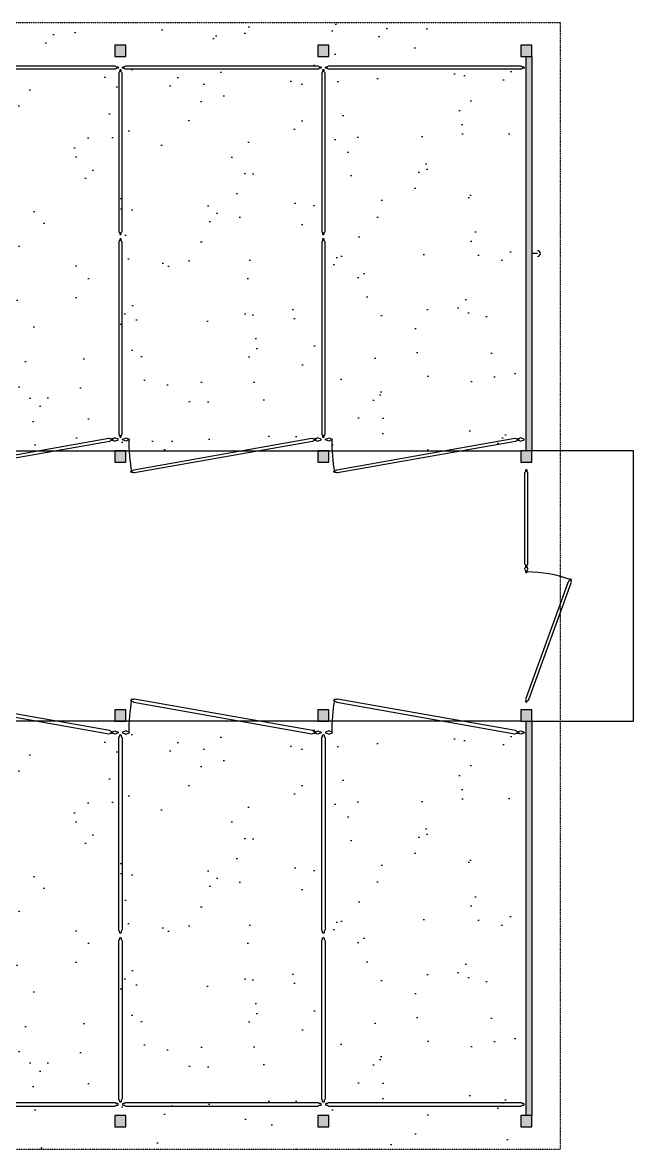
# Model space of a CAD drawing. Header units: inches. Extents: x -625442 to 34963, y -27993 to 66986.
# Drawn here: x -327989 to -327556, y 34783 to 35583 of the extents above; entities that cross this region are included whole.
import ezdxf

# ---------------------------------------------------------------- set-up
doc = ezdxf.new("R2010")
doc.units = ezdxf.units.IN
doc.header["$LTSCALE"] = 0.5
doc.header["$MEASUREMENT"] = 0
doc.linetypes.add('HIDDEN', pattern=[0.375, 0.25, -0.125])
for name, color, linetype in [('A-ANNO-SYMB', 254, 'Continuous'), ('A-BLDG-ELEV-HIDN', 252, 'HIDDEN'), ('A-ELEV-PATT-SH30', 201, 'Continuous'), ('A-FLOR-BELO-LGHT', 143, 'Continuous'), ('A-WALL-OTLN', 90, 'Continuous'), ('P-FURNITURE', 201, 'Continuous')]:
    doc.layers.add(name, color=color, linetype=linetype)

msp = doc.modelspace()

# ---------------------------------------------------------------- hatches: boundary and pattern name
at = {"layer": 'A-ANNO-SYMB', "ltscale": 0.5}
h = msp.add_hatch(dxfattribs=at)
h.set_pattern_fill('ANSI31', color=256)
h.set_pattern_definition([(45, (-370512.90022, -16205.5009), (-0.08838834765, 0.08838834765), [])])
h.paths.add_polyline_path([(-328923.57434, 34806.67864), (-328931.57434, 34806.67864), (-328931.57434, 34798.67864), (-328923.57434, 34798.67864)])
h.paths.add_polyline_path([(-328927.57434, 35086.67864), (-328931.57434, 35086.67864), (-328931.57434, 34806.67864), (-328927.57434, 34806.67864)])
h.paths.add_polyline_path([(-328779.57434, 34806.67864), (-328787.57434, 34806.67864), (-328787.57434, 34798.67864), (-328779.57434, 34798.67864)])
h.paths.add_polyline_path([(-328923.57434, 35094.67864), (-328931.57434, 35094.67864), (-328931.57434, 35086.67864), (-328927.57434, 35086.67864), (-328923.57434, 35086.67864)])
h.paths.add_polyline_path([(-328779.57434, 35094.67864), (-328787.57434, 35094.67864), (-328787.57434, 35086.67864), (-328779.57434, 35086.67864)])
h.paths.add_polyline_path([(-328635.57434, 35094.67864), (-328643.57434, 35094.67864), (-328643.57434, 35086.67864), (-328635.57434, 35086.67864)])
h.paths.add_polyline_path([(-328635.57434, 34806.67864), (-328643.57434, 34806.67864), (-328643.57434, 34798.67864), (-328635.57434, 34798.67864)])
h.paths.add_polyline_path([(-328491.57434, 34806.67864), (-328499.57434, 34806.67864), (-328499.57434, 34798.67864), (-328491.57434, 34798.67864)])
h.paths.add_polyline_path([(-328491.57434, 35094.67864), (-328499.57434, 35094.67864), (-328499.57434, 35086.67864), (-328491.57434, 35086.67864)])
h.paths.add_polyline_path([(-328347.57434, 35094.67864), (-328355.57434, 35094.67864), (-328355.57434, 35086.67864), (-328347.57434, 35086.67864)])
h.paths.add_polyline_path([(-328347.57434, 34806.67864), (-328355.57434, 34806.67864), (-328355.57434, 34798.67864), (-328347.57434, 34798.67864)])
h.paths.add_polyline_path([(-328203.57434, 34806.67864), (-328211.57434, 34806.67864), (-328211.57434, 34798.67864), (-328203.57434, 34798.67864)])
h.paths.add_polyline_path([(-328203.57434, 35094.67864), (-328211.57434, 35094.67864), (-328211.57434, 35086.67864), (-328203.57434, 35086.67864)])
h.paths.add_polyline_path([(-328059.57434, 35094.67864), (-328067.57434, 35094.67864), (-328067.57434, 35086.67864), (-328059.57434, 35086.67864)])
h.paths.add_polyline_path([(-328059.57434, 34806.67864), (-328067.57434, 34806.67864), (-328067.57434, 34798.67864), (-328059.57434, 34798.67864)])
h.paths.add_polyline_path([(-327915.57434, 34806.67864), (-327923.57434, 34806.67864), (-327923.57434, 34798.67864), (-327915.57434, 34798.67864)])
h.paths.add_polyline_path([(-327915.57434, 35094.67864), (-327923.57434, 35094.67864), (-327923.57434, 35086.67864), (-327915.57434, 35086.67864)])
h.paths.add_polyline_path([(-327771.57434, 35094.67864), (-327779.57434, 35094.67864), (-327779.57434, 35086.67864), (-327771.57434, 35086.67864)])
h.paths.add_polyline_path([(-327771.57434, 34806.67864), (-327779.57434, 34806.67864), (-327779.57434, 34798.67864), (-327771.57434, 34798.67864)])
h.paths.add_polyline_path([(-327627.57434, 34806.67864), (-327631.57434, 34806.67864), (-327635.57434, 34806.67864), (-327635.57434, 34798.67864), (-327627.57434, 34798.67864)])
h.paths.add_polyline_path([(-327627.57434, 35086.67864), (-327631.57434, 35086.67864), (-327631.57434, 34806.67864), (-327627.57434, 34806.67864)])
h.paths.add_polyline_path([(-327627.57434, 35094.67864), (-327635.57434, 35094.67864), (-327635.57434, 35086.67864), (-327627.57434, 35086.67864)])
h.paths.add_polyline_path([(-327627.57434, 35278.67864), (-327631.57434, 35278.67864), (-327635.57434, 35278.67864), (-327635.57434, 35270.67864), (-327627.57434, 35270.67864)])
h.paths.add_polyline_path([(-327627.57434, 35558.67864), (-327631.57434, 35558.67864), (-327631.57434, 35278.67864), (-327627.57434, 35278.67864)])
h.paths.add_polyline_path([(-327771.57434, 35278.67864), (-327779.57434, 35278.67864), (-327779.57434, 35270.67864), (-327771.57434, 35270.67864)])
h.paths.add_polyline_path([(-327915.57434, 35278.67864), (-327923.57434, 35278.67864), (-327923.57434, 35270.67864), (-327915.57434, 35270.67864)])
h.paths.add_polyline_path([(-328059.57434, 35278.67864), (-328067.57434, 35278.67864), (-328067.57434, 35270.67864), (-328059.57434, 35270.67864)])
h.paths.add_polyline_path([(-328203.57434, 35278.67864), (-328211.57434, 35278.67864), (-328211.57434, 35270.67864), (-328203.57434, 35270.67864)])
h.paths.add_polyline_path([(-328347.57434, 35278.67864), (-328355.57434, 35278.67864), (-328355.57434, 35270.67864), (-328347.57434, 35270.67864)])
h.paths.add_polyline_path([(-328491.57434, 35278.67864), (-328499.57434, 35278.67864), (-328499.57434, 35270.67864), (-328491.57434, 35270.67864)])
h.paths.add_polyline_path([(-328635.57434, 35278.67864), (-328643.57434, 35278.67864), (-328643.57434, 35270.67864), (-328635.57434, 35270.67864)])
h.paths.add_polyline_path([(-328779.57434, 35278.67864), (-328787.57434, 35278.67864), (-328787.57434, 35270.67864), (-328779.57434, 35270.67864)])
h.paths.add_polyline_path([(-328779.57434, 35270.67864), (-328835.57434, 35270.67864), (-328835.57434, 35262.67864), (-328779.57434, 35262.67864)])
h.paths.add_polyline_path([(-328871.57434, 35270.67864), (-328931.57434, 35270.67864), (-328931.57434, 35262.67864), (-328871.57434, 35262.67864)])
h.paths.add_polyline_path([(-328923.57434, 35278.67864), (-328931.57434, 35278.67864), (-328931.57434, 35270.67864), (-328923.57434, 35270.67864)])
h.paths.add_polyline_path([(-328783.57434, 35558.67864), (-328787.57434, 35558.67864), (-328787.57434, 35278.67864), (-328783.57434, 35278.67864)])
h.paths.add_polyline_path([(-328923.57434, 35566.67864), (-328931.57434, 35566.67864), (-328931.57434, 35558.67864), (-328923.57434, 35558.67864)])
h.paths.add_polyline_path([(-328787.57434, 35566.67864), (-328923.57434, 35566.67864), (-328923.57434, 35558.67864), (-328899.57434, 35558.67864), (-328787.57434, 35558.67864)])
h.paths.add_polyline_path([(-328779.57434, 35566.67864), (-328787.57434, 35566.67864), (-328787.57434, 35558.67864), (-328783.57434, 35558.67864), (-328779.57434, 35558.67864)])
h.paths.add_polyline_path([(-328899.57434, 35469.34776), (-328923.57434, 35469.34776), (-328923.57434, 35466.0132), (-328899.57434, 35466.0132)])
h.paths.add_polyline_path([(-328635.57434, 35566.67864), (-328643.57434, 35566.67864), (-328643.57434, 35558.67864), (-328635.57434, 35558.67864)])
h.paths.add_polyline_path([(-328491.57434, 35566.67864), (-328499.57434, 35566.67864), (-328499.57434, 35558.67864), (-328491.57434, 35558.67864)])
h.paths.add_polyline_path([(-328347.57434, 35566.67864), (-328355.57434, 35566.67864), (-328355.57434, 35558.67864), (-328347.57434, 35558.67864)])
h.paths.add_polyline_path([(-328203.57434, 35566.67864), (-328211.57434, 35566.67864), (-328211.57434, 35558.67864), (-328203.57434, 35558.67864)])
h.paths.add_polyline_path([(-328059.57434, 35566.67864), (-328067.57434, 35566.67864), (-328067.57434, 35558.67864), (-328059.57434, 35558.67864)])
h.paths.add_polyline_path([(-327915.57434, 35566.67864), (-327923.57434, 35566.67864), (-327923.57434, 35558.67864), (-327915.57434, 35558.67864)])
h.paths.add_polyline_path([(-327771.57434, 35566.67864), (-327779.57434, 35566.67864), (-327779.57434, 35558.67864), (-327771.57434, 35558.67864)])
h.paths.add_polyline_path([(-327627.57434, 35566.67864), (-327635.57434, 35566.67864), (-327635.57434, 35558.67864), (-327627.57434, 35558.67864)])
h.paths.add_polyline_path([(-328923.57434, 35426.67864), (-328931.57434, 35426.67864), (-328931.57434, 35278.67864), (-328923.57434, 35278.67864)])
h.paths.add_polyline_path([(-328931.57434, 35462.67864), (-328923.57434, 35462.67864), (-328923.57434, 35558.67864), (-328931.57434, 35558.67864)])
at = {"layer": 'A-ELEV-PATT-SH30', "ltscale": 0.5}
h = msp.add_hatch(dxfattribs=at)
h.set_pattern_fill('AR-SAND', color=256, scale=32, angle=90)
h.set_pattern_definition([(127.5, (-356708.17, -23404.31), (-61.65836, -2.015787), [0, -48.64, 0, -54.4, 0, -52]), (97.5, (-356708.17, -23404.31), (-90.30867, 56.63285), [0, -26.24, 0, -43.84, 0, -16.8]), (57.5, (-356708.17, -23443.67), (-0.18109, 99.65254), [0, -16, 0, -57.6, 0, -75.2]), (47.5, (-356708.17, -23443.67), (-28.08562, 96.19605), [0, -8, 0, -37.76, 0, -43.2])])
h.paths.add_polyline_path([(-328783.57434, 35582.67864), (-327631.57434, 35582.67864), (-327631.57434, 35278.67864), (-328783.57434, 35278.67864)])
h = msp.add_hatch(dxfattribs=at)
h.set_pattern_fill('AR-SAND', color=256, scale=32, angle=90)
h.set_pattern_definition([(127.5, (-356708.17, -23876.31), (-61.65836, -2.015787), [0, -48.64, 0, -54.4, 0, -52]), (97.5, (-356708.17, -23876.31), (-90.30867, 56.63285), [0, -26.24, 0, -43.84, 0, -16.8]), (57.5, (-356708.17, -23915.67), (-0.18109, 99.65254), [0, -16, 0, -57.6, 0, -75.2]), (47.5, (-356708.17, -23915.67), (-28.08562, 96.19605), [0, -8, 0, -37.76, 0, -43.2])])
h.paths.add_polyline_path([(-328923.57434, 35086.67864), (-327631.57434, 35086.67864), (-327631.57434, 34782.67864), (-328923.57434, 34782.67864)])

# ---------------------------------------------------------------- linework, layer by layer
at = {"layer": 'A-BLDG-ELEV-HIDN', "ltscale": 0.5}
for p, q in [((-328951.57434, 35582.67864), (-327607.57434, 35582.67864)), ((-327607.57434, 35582.67864), (-327607.57434, 34782.67864)), ((-327607.57434, 34782.67864), (-328951.57434, 34782.67864))]:
    msp.add_line(p, q, dxfattribs=at)
at = {"layer": 'A-FLOR-BELO-LGHT', "ltscale": 0.5}
for p, q in [((-328779.57434, 35278.67864), (-327635.57434, 35278.67864)), ((-327555.57434, 35278.67864), (-327627.57434, 35278.67864)), ((-327555.57434, 35086.67864), (-327555.57434, 35278.67864)), ((-327635.57434, 35086.67864), (-328923.57434, 35086.67864)), ((-327627.57434, 35086.67864), (-327555.57434, 35086.67864))]:
    msp.add_line(p, q, dxfattribs=at)
at = {"layer": 'A-WALL-OTLN', "ltscale": 0.5}
msp.add_line((-327623.57434, 35418.67864), (-327627.57434, 35418.67864), dxfattribs=at)
for points in [[(-327923.57434, 35566.67864), (-327923.57434, 35558.67864), (-327915.57434, 35558.67864), (-327915.57434, 35566.67864)], [(-327779.57434, 35566.67864), (-327779.57434, 35558.67864), (-327771.57434, 35558.67864), (-327771.57434, 35566.67864)], [(-327635.57434, 35566.67864), (-327635.57434, 35558.67864), (-327627.57434, 35558.67864), (-327627.57434, 35566.67864)], [(-327627.57434, 35558.67864), (-327627.57434, 35278.67864), (-327631.57434, 35278.67864), (-327631.57434, 35558.67864)], [(-327923.57434, 35278.67864), (-327923.57434, 35270.67864), (-327915.57434, 35270.67864), (-327915.57434, 35278.67864)], [(-327779.57434, 35278.67864), (-327779.57434, 35270.67864), (-327771.57434, 35270.67864), (-327771.57434, 35278.67864)], [(-327635.57434, 35278.67864), (-327635.57434, 35270.67864), (-327627.57434, 35270.67864), (-327627.57434, 35278.67864)], [(-327923.57434, 35094.67864), (-327923.57434, 35086.67864), (-327915.57434, 35086.67864), (-327915.57434, 35094.67864)], [(-327779.57434, 35094.67864), (-327779.57434, 35086.67864), (-327771.57434, 35086.67864), (-327771.57434, 35094.67864)], [(-327635.57434, 35094.67864), (-327635.57434, 35086.67864), (-327627.57434, 35086.67864), (-327627.57434, 35094.67864)], [(-327627.57434, 35086.67864), (-327627.57434, 34806.67864), (-327631.57434, 34806.67864), (-327631.57434, 35086.67864)], [(-327923.57434, 34806.67864), (-327923.57434, 34798.67864), (-327915.57434, 34798.67864), (-327915.57434, 34806.67864)], [(-327779.57434, 34806.67864), (-327779.57434, 34798.67864), (-327771.57434, 34798.67864), (-327771.57434, 34806.67864)], [(-327635.57434, 34806.67864), (-327635.57434, 34798.67864), (-327627.57434, 34798.67864), (-327627.57434, 34806.67864)]]:
    msp.add_lwpolyline(points, close=True, dxfattribs=at)
msp.add_arc((-327623.57434, 35418.67864), 2, 270, 90, dxfattribs=at)
at = {"layer": 'P-FURNITURE', "ltscale": 0.5, "flags": 128}
for points in [[(-328059.61974, 35549.49114, -0.250646442), (-328060.6075, 35550.0195), (-328061.66956, 35550.18458, -0.856573816), (-328061.66956, 35551.17271), (-328060.6075, 35551.33779, -0.250646442), (-328059.61974, 35551.86614), (-327923.51184, 35551.86614, -0.250646442), (-327922.52408, 35551.33779), (-327921.46202, 35551.17271, -0.856573816), (-327921.46202, 35550.18458), (-327922.52408, 35550.0195, -0.250646442), (-327923.51184, 35549.49114)], [(-327920.75329, 35546.74114), (-327920.75329, 35434.63325, 0.250646442), (-327920.22494, 35433.64549), (-327920.05986, 35432.58343, 0.856573816), (-327919.07172, 35432.58343), (-327918.90664, 35433.64549, 0.250646442), (-327918.37829, 35434.63325), (-327918.37829, 35546.74114, 0.250646442), (-327918.90664, 35547.72891), (-327919.07172, 35548.79097, 0.856573816), (-327920.05986, 35548.79097), (-327920.22494, 35547.72891, 0.250646442)], [(-327915.61974, 35549.49114, -0.250646442), (-327916.6075, 35550.0195), (-327917.66956, 35550.18458, -0.856573816), (-327917.66956, 35551.17271), (-327916.6075, 35551.33779, -0.250646442), (-327915.61974, 35551.86614), (-327779.51184, 35551.86614, -0.250646442), (-327778.52408, 35551.33779), (-327777.46202, 35551.17271, -0.856573816), (-327777.46202, 35550.18458), (-327778.52408, 35550.0195, -0.250646442), (-327779.51184, 35549.49114)], [(-327776.75329, 35546.74114), (-327776.75329, 35434.63325, 0.250646442), (-327776.22494, 35433.64549), (-327776.05986, 35432.58343, 0.856573816), (-327775.07172, 35432.58343), (-327774.90664, 35433.64549, 0.250646442), (-327774.37829, 35434.63325), (-327774.37829, 35546.74114, 0.250646442), (-327774.90664, 35547.72891), (-327775.07172, 35548.79097, 0.856573816), (-327776.05986, 35548.79097), (-327776.22494, 35547.72891, 0.250646442)], [(-327771.61974, 35549.49114, -0.250646442), (-327772.6075, 35550.0195), (-327773.66956, 35550.18458, -0.856573816), (-327773.66956, 35551.17271), (-327772.6075, 35551.33779, -0.250646442), (-327771.61974, 35551.86614), (-327635.51184, 35551.86614, -0.250646442), (-327634.52408, 35551.33779), (-327633.46202, 35551.17271, -0.856573816), (-327633.46202, 35550.18458), (-327634.52408, 35550.0195, -0.250646442), (-327635.51184, 35549.49114)], [(-327920.75329, 35426.74114), (-327920.75329, 35290.63325, 0.250646442), (-327920.22494, 35289.64549), (-327920.05986, 35288.58343, 0.856573816), (-327919.07172, 35288.58343), (-327918.90664, 35289.64549, 0.250646442), (-327918.37829, 35290.63325), (-327918.37829, 35426.74114, 0.250646442), (-327918.90664, 35427.72891), (-327919.07172, 35428.79097, 0.856573816), (-327920.05986, 35428.79097), (-327920.22494, 35427.72891, 0.250646442)], [(-327776.75329, 35426.74114), (-327776.75329, 35290.63325, 0.250646442), (-327776.22494, 35289.64549), (-327776.05986, 35288.58343, 0.856573816), (-327775.07172, 35288.58343), (-327774.90664, 35289.64549, 0.250646442), (-327774.37829, 35290.63325), (-327774.37829, 35426.74114, 0.250646442), (-327774.90664, 35427.72891), (-327775.07172, 35428.79097, 0.856573816), (-327776.05986, 35428.79097), (-327776.22494, 35427.72891, 0.250646442)], [(-328053.49592, 35262.90709, -0.250646442), (-328054.56043, 35263.25589), (-328055.63501, 35263.23404, -0.856573816), (-328055.8066, 35264.20716), (-328054.78935, 35264.55416, -0.250646442), (-328053.90833, 35265.24601), (-327927.64572, 35287.50952, -0.250646442), (-327926.58121, 35287.16071), (-327925.50663, 35287.18257, -0.856573816), (-327925.33504, 35286.20944), (-327926.35229, 35285.86245, -0.250646442), (-327927.23331, 35285.1706)], [(-327909.49592, 35262.90709, -0.250646442), (-327910.56043, 35263.25589), (-327911.63501, 35263.23404, -0.856573816), (-327911.8066, 35264.20716), (-327910.78935, 35264.55416, -0.250646442), (-327909.90833, 35265.24601), (-327783.64572, 35287.50952, -0.250646442), (-327782.58121, 35287.16071), (-327781.50663, 35287.18257, -0.856573816), (-327781.33504, 35286.20944), (-327782.35229, 35285.86245, -0.250646442), (-327783.23331, 35285.1706)], [(-327765.49592, 35262.90709, -0.250646442), (-327766.56043, 35263.25589), (-327767.63501, 35263.23404, -0.856573816), (-327767.8066, 35264.20716), (-327766.78935, 35264.55416, -0.250646442), (-327765.90833, 35265.24601), (-327639.64572, 35287.50952, -0.250646442), (-327638.58121, 35287.16071), (-327637.50663, 35287.18257, -0.856573816), (-327637.33504, 35286.20944), (-327638.35229, 35285.86245, -0.250646442), (-327639.23331, 35285.1706)], [(-328053.49592, 35102.4502, 0.250646442), (-328054.56043, 35102.10139), (-328055.63501, 35102.12325, 0.856573816), (-328055.8066, 35101.15012), (-328054.78935, 35100.80313, 0.250646442), (-328053.90833, 35100.11128), (-327927.64572, 35077.84777, 0.250646442), (-327926.58121, 35078.19658), (-327925.50663, 35078.17472, 0.856573816), (-327925.33504, 35079.14785), (-327926.35229, 35079.49484, 0.250646442), (-327927.23331, 35080.18669)], [(-327909.49592, 35102.4502, 0.250646442), (-327910.56043, 35102.10139), (-327911.63501, 35102.12325, 0.856573816), (-327911.8066, 35101.15012), (-327910.78935, 35100.80313, 0.250646442), (-327909.90833, 35100.11128), (-327783.64572, 35077.84777, 0.250646442), (-327782.58121, 35078.19658), (-327781.50663, 35078.17472, 0.856573816), (-327781.33504, 35079.14785), (-327782.35229, 35079.49484, 0.250646442), (-327783.23331, 35080.18669)], [(-327765.49592, 35102.4502, 0.250646442), (-327766.56043, 35102.10139), (-327767.63501, 35102.12325, 0.856573816), (-327767.8066, 35101.15012), (-327766.78935, 35100.80313, 0.250646442), (-327765.90833, 35100.11128), (-327639.64572, 35077.84777, 0.250646442), (-327638.58121, 35078.19658), (-327637.50663, 35078.17472, 0.856573816), (-327637.33504, 35079.14785), (-327638.35229, 35079.49484, 0.250646442), (-327639.23331, 35080.18669)], [(-327920.75329, 34938.61614), (-327920.75329, 35074.72404, -0.250646442), (-327920.22494, 35075.7118), (-327920.05986, 35076.77386, -0.856573816), (-327919.07172, 35076.77386), (-327918.90664, 35075.7118, -0.250646442), (-327918.37829, 35074.72404), (-327918.37829, 34938.61614, -0.250646442), (-327918.90664, 34937.62838), (-327919.07172, 34936.56632, -0.856573816), (-327920.05986, 34936.56632), (-327920.22494, 34937.62838, -0.250646442)], [(-327776.75329, 34938.61614), (-327776.75329, 35074.72404, -0.250646442), (-327776.22494, 35075.7118), (-327776.05986, 35076.77386, -0.856573816), (-327775.07172, 35076.77386), (-327774.90664, 35075.7118, -0.250646442), (-327774.37829, 35074.72404), (-327774.37829, 34938.61614, -0.250646442), (-327774.90664, 34937.62838), (-327775.07172, 34936.56632, -0.856573816), (-327776.05986, 34936.56632), (-327776.22494, 34937.62838, -0.250646442)], [(-327920.75329, 34818.61614), (-327920.75329, 34930.72404, -0.250646442), (-327920.22494, 34931.7118), (-327920.05986, 34932.77386, -0.856573816), (-327919.07172, 34932.77386), (-327918.90664, 34931.7118, -0.250646442), (-327918.37829, 34930.72404), (-327918.37829, 34818.61614, -0.250646442), (-327918.90664, 34817.62838), (-327919.07172, 34816.56632, -0.856573816), (-327920.05986, 34816.56632), (-327920.22494, 34817.62838, -0.250646442)], [(-327776.75329, 34818.61614), (-327776.75329, 34930.72404, -0.250646442), (-327776.22494, 34931.7118), (-327776.05986, 34932.77386, -0.856573816), (-327775.07172, 34932.77386), (-327774.90664, 34931.7118, -0.250646442), (-327774.37829, 34930.72404), (-327774.37829, 34818.61614, -0.250646442), (-327774.90664, 34817.62838), (-327775.07172, 34816.56632, -0.856573816), (-327776.05986, 34816.56632), (-327776.22494, 34817.62838, -0.250646442)], [(-328059.61118, 34815.88325, 0.250646442), (-328060.59895, 34815.3549), (-328061.66101, 34815.18982, 0.856573816), (-328061.66101, 34814.20168), (-328060.59895, 34814.03661, 0.250646442), (-328059.61118, 34813.50825), (-327923.50329, 34813.50825, 0.250646442), (-327922.51552, 34814.03661), (-327921.45347, 34814.20168, 0.856573816), (-327921.45347, 34815.18982), (-327922.51552, 34815.3549, 0.250646442), (-327923.50329, 34815.88325)], [(-327915.61974, 34815.88325, 0.250646442), (-327916.6075, 34815.3549), (-327917.66956, 34815.18982, 0.856573816), (-327917.66956, 34814.20168), (-327916.6075, 34814.03661, 0.250646442), (-327915.61974, 34813.50825), (-327779.51184, 34813.50825, 0.250646442), (-327778.52408, 34814.03661), (-327777.46202, 34814.20168, 0.856573816), (-327777.46202, 34815.18982), (-327778.52408, 34815.3549, 0.250646442), (-327779.51184, 34815.88325)], [(-327771.62829, 34815.88325, 0.250646442), (-327772.61606, 34815.3549), (-327773.67811, 34815.18982, 0.856573816), (-327773.67811, 34814.20168), (-327772.61606, 34814.03661, 0.250646442), (-327771.62829, 34813.50825), (-327635.5204, 34813.50825, 0.250646442), (-327634.53263, 34814.03661), (-327633.47058, 34814.20168, 0.856573816), (-327633.47058, 34815.18982), (-327634.53263, 34815.3549, 0.250646442), (-327635.5204, 34815.88325)]]:
    msp.add_lwpolyline(points, format="xyb", close=True, dxfattribs=at)
for points in [[(-327923.52308, 35287.86614, 0.249629156), (-327924.50713, 35287.33934), (-327925.5729, 35287.17675, 0.856573816), (-327925.5729, 35286.18862), (-327924.51085, 35286.02354, 0.251731968), (-327923.5204, 35285.49114, 0.250646442), (-327922.53263, 35286.0195), (-327921.47058, 35286.18458, 0.856573816), (-327921.47058, 35287.17271), (-327922.53263, 35287.33779, 0.250646442), (-327923.5204, 35287.86614)], [(-327915.62561, 35287.86614, -0.249629156), (-327914.64156, 35287.33934), (-327913.57579, 35287.17675, -0.856573816), (-327913.57579, 35286.18862), (-327914.63784, 35286.02354, -0.251731968), (-327915.62829, 35285.49114, -0.250646442), (-327916.61606, 35286.0195), (-327917.67811, 35286.18458, -0.856573816), (-327917.67811, 35287.17271), (-327916.61606, 35287.33779, -0.250646442), (-327915.62829, 35287.86614)], [(-327779.52308, 35287.86614, 0.249629156), (-327780.50713, 35287.33934), (-327781.5729, 35287.17675, 0.856573816), (-327781.5729, 35286.18862), (-327780.51085, 35286.02354, 0.251731968), (-327779.5204, 35285.49114, 0.250646442), (-327778.53263, 35286.0195), (-327777.47058, 35286.18458, 0.856573816), (-327777.47058, 35287.17271), (-327778.53263, 35287.33779, 0.250646442), (-327779.5204, 35287.86614)], [(-327771.62561, 35287.86614, -0.249629156), (-327770.64156, 35287.33934), (-327769.57579, 35287.17675, -0.856573816), (-327769.57579, 35286.18862), (-327770.63784, 35286.02354, -0.251731968), (-327771.62829, 35285.49114, -0.250646442), (-327772.61606, 35286.0195), (-327773.67811, 35286.18458, -0.856573816), (-327773.67811, 35287.17271), (-327772.61606, 35287.33779, -0.250646442), (-327771.62829, 35287.86614)], [(-327635.52308, 35287.86614, 0.249629156), (-327636.50713, 35287.33934), (-327637.5729, 35287.17675, 0.856573816), (-327637.5729, 35286.18862), (-327636.51085, 35286.02354, 0.251731968), (-327635.5204, 35285.49114, 0.250646442), (-327634.53263, 35286.0195), (-327633.47058, 35286.18458, 0.856573816), (-327633.47058, 35287.17271), (-327634.53263, 35287.33779, 0.250646442), (-327635.5204, 35287.86614)], [(-327632.76184, 35194.68451, 0.249629156), (-327632.23504, 35193.70047), (-327632.07245, 35192.63469, 0.856573816), (-327631.08432, 35192.63469), (-327630.91924, 35193.69675, 0.251731968), (-327630.38684, 35194.6872, 0.250646442), (-327630.9152, 35195.67496), (-327631.08028, 35196.73702, 0.856573816), (-327632.06841, 35196.73702), (-327632.23349, 35195.67496, 0.250646442), (-327632.76184, 35194.6872)], [(-327923.52308, 35077.49115, -0.249629156), (-327924.50713, 35078.01795), (-327925.5729, 35078.18054, -0.856573816), (-327925.5729, 35079.16867), (-327924.51085, 35079.33375, -0.251731968), (-327923.5204, 35079.86614, -0.250646442), (-327922.53263, 35079.33779), (-327921.47058, 35079.17271, -0.856573816), (-327921.47058, 35078.18458), (-327922.53263, 35078.0195, -0.250646442), (-327923.5204, 35077.49114)], [(-327915.62561, 35077.49115, 0.249629156), (-327914.64156, 35078.01795), (-327913.57579, 35078.18054, 0.856573816), (-327913.57579, 35079.16867), (-327914.63784, 35079.33375, 0.251731968), (-327915.62829, 35079.86614, 0.250646442), (-327916.61606, 35079.33779), (-327917.67811, 35079.17271, 0.856573816), (-327917.67811, 35078.18458), (-327916.61606, 35078.0195, 0.250646442), (-327915.62829, 35077.49114)], [(-327779.52308, 35077.49115, -0.249629156), (-327780.50713, 35078.01795), (-327781.5729, 35078.18054, -0.856573816), (-327781.5729, 35079.16867), (-327780.51085, 35079.33375, -0.251731968), (-327779.5204, 35079.86614, -0.250646442), (-327778.53263, 35079.33779), (-327777.47058, 35079.17271, -0.856573816), (-327777.47058, 35078.18458), (-327778.53263, 35078.0195, -0.250646442), (-327779.5204, 35077.49114)], [(-327771.62561, 35077.49115, 0.249629156), (-327770.64156, 35078.01795), (-327769.57579, 35078.18054, 0.856573816), (-327769.57579, 35079.16867), (-327770.63784, 35079.33375, 0.251731968), (-327771.62829, 35079.86614, 0.250646442), (-327772.61606, 35079.33779), (-327773.67811, 35079.17271, 0.856573816), (-327773.67811, 35078.18458), (-327772.61606, 35078.0195, 0.250646442), (-327771.62829, 35077.49114)], [(-327635.52308, 35077.49115, -0.249629156), (-327636.50713, 35078.01795), (-327637.5729, 35078.18054, -0.856573816), (-327637.5729, 35079.16867), (-327636.51085, 35079.33375, -0.251731968), (-327635.5204, 35079.86614, -0.250646442), (-327634.53263, 35079.33779), (-327633.47058, 35079.17271, -0.856573816), (-327633.47058, 35078.18458), (-327634.53263, 35078.0195, -0.250646442), (-327635.5204, 35077.49114)]]:
    msp.add_lwpolyline(points, format="xyb", dxfattribs=at)
at = {"layer": 'P-FURNITURE', "ltscale": 0.5}
for points in [[(-327630.38684, 35262.74114, 0.250646442), (-327630.9152, 35263.72891), (-327631.08028, 35264.79097, 0.856573816), (-327632.06841, 35264.79097), (-327632.23349, 35263.72891, 0.250646442), (-327632.76184, 35262.74114), (-327632.76184, 35198.63325, 0.250646442), (-327632.23349, 35197.64549), (-327632.06841, 35196.58343, 0.856573816), (-327631.08028, 35196.58343), (-327630.9152, 35197.64549, 0.250646442), (-327630.38684, 35198.63325)], [(-327599.80762, 35185.99425), (-327599.5995, 35187.04871, 0.856573816), (-327600.52805, 35187.38668), (-327601.04642, 35186.44513, 0.250646442), (-327601.88074, 35185.69764), (-327632.01541, 35102.90331, 0.250646442), (-327631.85676, 35101.7944), (-327632.06488, 35100.73993, 0.856573816), (-327631.13634, 35100.40197), (-327630.61797, 35101.34352, 0.250646442), (-327629.78364, 35102.09101), (-327599.64897, 35184.88534, 0.250646442)]]:
    msp.add_lwpolyline(points, format="xyb", close=True, dxfattribs=at)
for centre, radius, start, end in [((-327781.49611, 35286.68268), 132.15647, 179.78078385, 190.21944492), ((-327637.49611, 35286.68268), 132.15647, 179.78078385, 190.21944492), ((-327631.57434, 35100.64312), 92.05395, 70.31508078, 89.68909497), ((-327781.49611, 35078.6746), 132.15647, 169.78055508, 180.21921616), ((-327637.49611, 35078.6746), 132.15647, 169.78055508, 180.21921616)]:
    msp.add_arc(centre, radius, start, end, dxfattribs=at)

doc.saveas('drawing.dxf')
